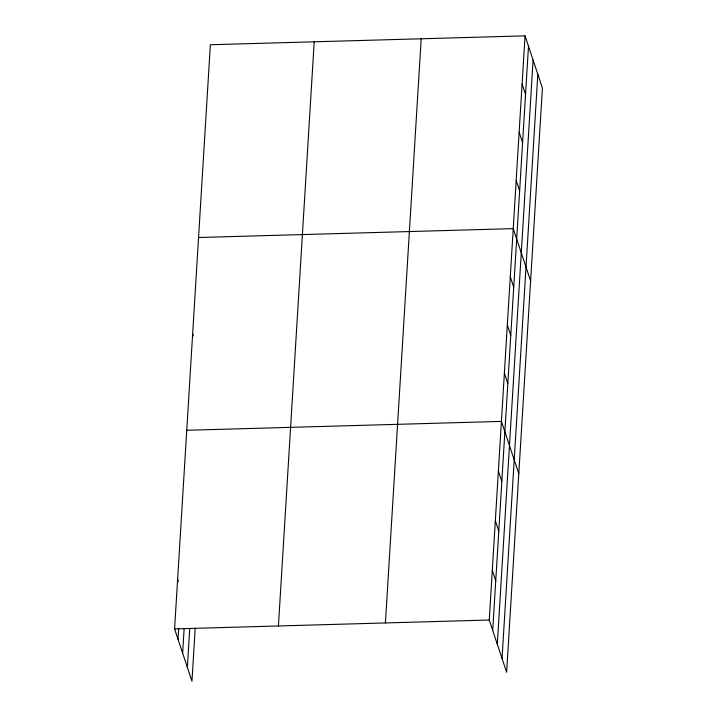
<?xml version="1.0" encoding="UTF-8"?>
<svg xmlns="http://www.w3.org/2000/svg" width="717" height="717" viewBox="0 0 717 717"><rect width="100%" height="100%" fill="white"/><g stroke="black" fill="none" stroke-linecap="round" stroke-linejoin="round"><path stroke-width="1.08" d="M195.203 628.182L191.959 681.15L174.581 628.899L210.368 44.741L525.041 35.85L542.419 88.101L506.632 672.259L489.254 620.017L525.041 35.85M178.031 639.286L178.712 628.253M182.629 653.097L184.117 628.827M187.361 667.339L189.727 628.719M278.42 625.968L314.207 41.801M385.414 622.948L421.193 38.781M492.704 630.395L528.492 46.238M497.302 644.216L533.089 60.049M502.043 658.448L537.822 74.281M198.555 237.506L513.229 228.624L530.607 280.876M186.743 430.281L501.425 421.399L518.803 473.65M174.581 628.899L489.254 620.017M522.084 84.041L525.543 94.429M519.135 132.233L522.585 142.62M516.186 180.433L519.637 190.821M510.28 276.816L513.731 287.203M507.322 325.007L510.782 335.395M504.374 373.207L507.824 383.595M498.378 471.051L501.837 481.439M495.339 520.703L498.79 531.091M492.292 570.356L495.752 580.743M192.649 333.898L193.339 335.977M177.619 579.246L178.309 581.326"/></g></svg>
